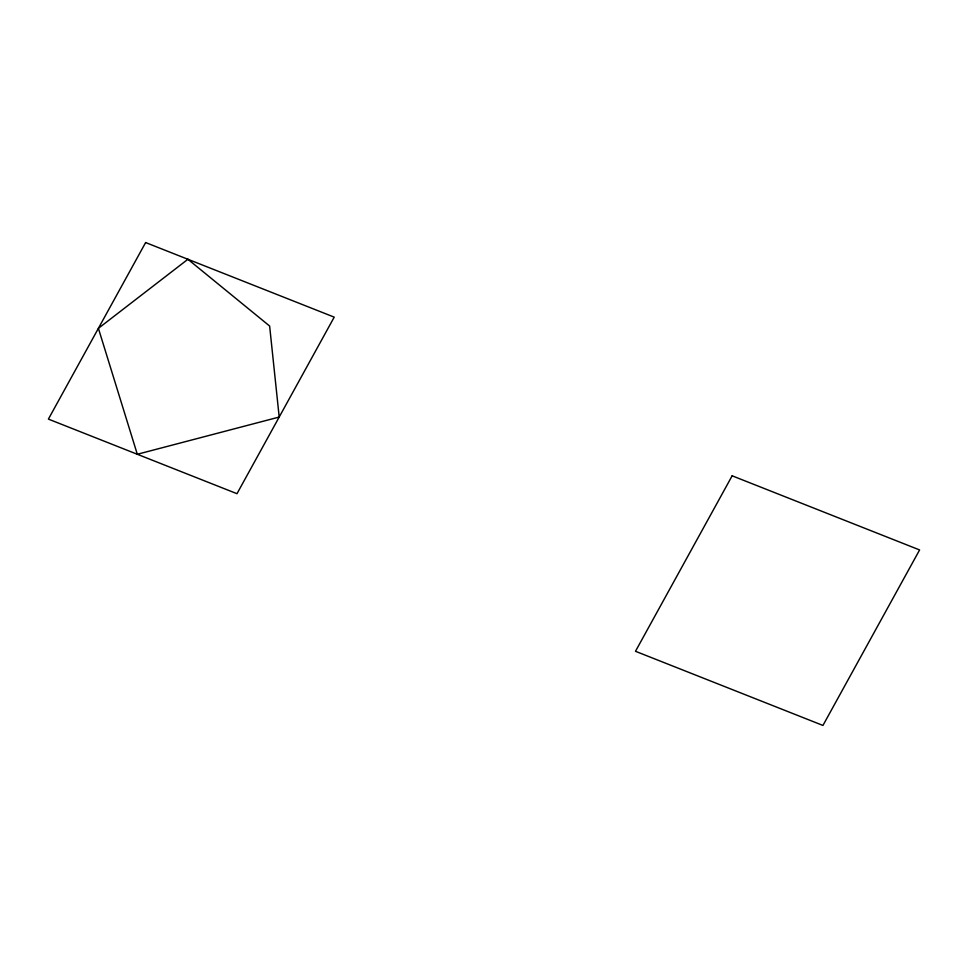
<?xml version="1.0" encoding="UTF-8"?>
<svg xmlns="http://www.w3.org/2000/svg" width="968" height="968" viewBox="0 0 968 968"><rect width="100%" height="100%" fill="white"/><g stroke="black" fill="none" stroke-linecap="round" stroke-linejoin="round"><path stroke-width="1.45" d="M145.636 242.557L48.4 419.108L236.991 493.692L334.214 317.141L145.636 242.557M732.147 475.808L635.492 651.295L822.945 725.443L919.6 549.945L732.147 475.808M187.913 259.279L98.397 328.334L137.311 454.27L279.195 417.051L269.636 326.047L187.913 259.279"/></g></svg>
